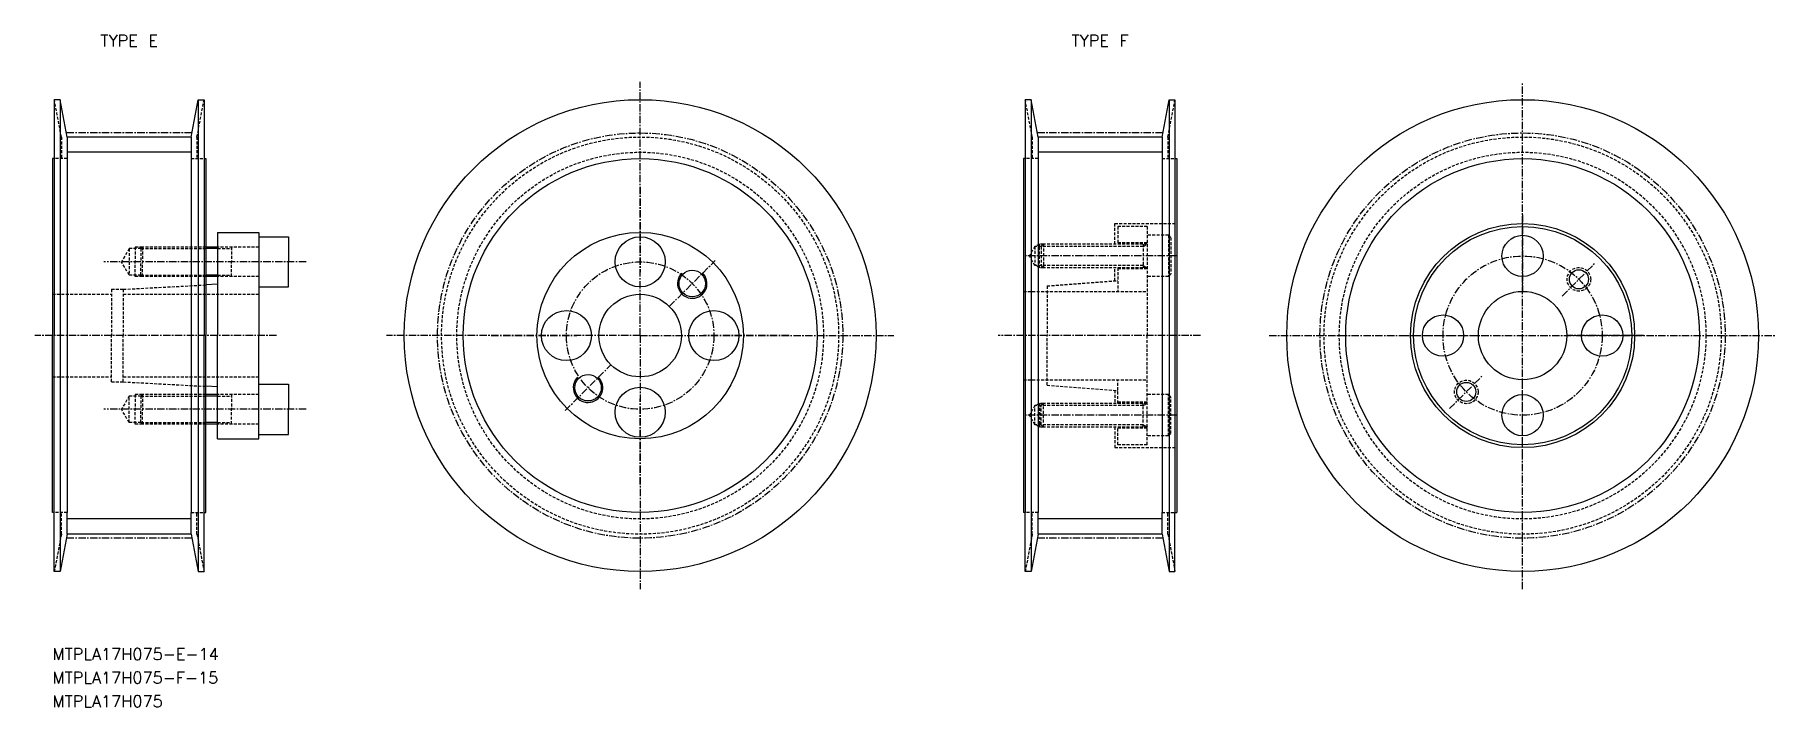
# Model space of a CAD drawing. Extents: x 321 to 616, y 1630 to 1744.
import ezdxf
from ezdxf.enums import TextEntityAlignment as Align

# ---------------------------------------------------------------- set-up
doc = ezdxf.new("R2010")
doc.units = 0
doc.linetypes.add('CENTER', pattern=[2, 1.25, -0.25, 0.25, -0.25])
doc.linetypes.add('DASHED', pattern=[0.75, 0.5, -0.25])
doc.layers.get('0').update_dxf_attribs({"linetype": 'CONTINUOUS'})
doc.layers.add('CENTER', color=1, linetype='CENTER')
doc.styles.add('MISUMI', font='txt.shx')

msp = doc.modelspace()

# ---------------------------------------------------------------- linework, layer by layer
for p, q in [((323.95, 1733.38), (323.95, 1723.38)), ((324.95, 1733.38), (323.95, 1733.38)), ((324.95, 1733.38), (324.95, 1653.38)), ((326.15, 1727.05), (324.95, 1733.38)), ((347.15, 1727.05), (348.35, 1733.38)), ((348.35, 1733.38), (348.35, 1653.38)), ((348.35, 1733.38), (349.35, 1733.38)), ((349.35, 1733.38), (349.35, 1723.38)), ((488.6, 1733.38), (488.6, 1723.38)), ((489.6, 1733.38), (488.6, 1733.38)), ((489.6, 1733.38), (489.6, 1653.38)), ((490.8, 1727.05), (489.6, 1733.38)), ((511.8, 1727.05), (513, 1733.38)), ((513, 1733.38), (513, 1653.38)), ((513, 1733.38), (514, 1733.38)), ((514, 1733.38), (514, 1723.38)), ((347.15, 1727.05), (326.15, 1727.05)), ((326.15, 1727.05), (326.15, 1723.38)), ((347.15, 1727.05), (347.15, 1723.38)), ((511.8, 1727.05), (490.8, 1727.05)), ((490.8, 1727.05), (490.8, 1723.38)), ((511.8, 1727.05), (511.8, 1723.38)), ((323.65, 1723.38), (323.65, 1693.38)), ((323.95, 1723.38), (323.65, 1723.38)), ((323.95, 1723.38), (323.95, 1693.38)), ((326.15, 1723.38), (326.15, 1663.38)), ((347.15, 1723.38), (347.15, 1663.38)), ((349.35, 1723.38), (349.65, 1723.38)), ((349.35, 1723.38), (349.35, 1693.38)), ((349.65, 1723.38), (349.65, 1708.38)), ((488.3, 1723.38), (488.3, 1663.38)), ((488.6, 1723.38), (488.3, 1723.38)), ((488.6, 1723.38), (488.6, 1663.38)), ((490.8, 1723.38), (490.8, 1663.38)), ((511.8, 1723.38), (511.8, 1663.38)), ((514, 1723.38), (514.3, 1723.38)), ((514, 1723.38), (514, 1663.38)), ((514.3, 1723.38), (514.3, 1663.38)), ((351.65, 1710.88), (358.65, 1710.88)), ((351.65, 1710.88), (351.65, 1708.38)), ((358.65, 1710.88), (358.65, 1710.13)), ((358.65, 1710.13), (358.65, 1701.63)), ((358.65, 1710.13), (363.65, 1710.13)), ((363.65, 1710.13), (363.65, 1705.88)), ((349.65, 1708.38), (349.65, 1703.38)), ((351.65, 1708.38), (349.65, 1708.38)), ((351.65, 1708.38), (351.65, 1703.38)), ((363.65, 1701.63), (363.65, 1705.88)), ((351.65, 1703.38), (349.65, 1703.38)), ((349.65, 1703.38), (349.65, 1701.97)), ((351.65, 1702.08), (349.65, 1701.97)), ((349.65, 1701.97), (349.65, 1693.38)), ((351.65, 1703.38), (351.65, 1702.08)), ((351.65, 1702.08), (351.65, 1693.38)), ((358.65, 1701.63), (358.65, 1693.38)), ((358.65, 1701.63), (363.65, 1701.63)), ((323.65, 1663.38), (323.65, 1693.38)), ((323.95, 1663.38), (323.95, 1693.38)), ((349.35, 1663.38), (349.35, 1693.38)), ((349.65, 1684.78), (349.65, 1693.38)), ((351.65, 1684.68), (351.65, 1693.38)), ((358.65, 1685.13), (358.65, 1693.38)), ((349.65, 1683.38), (349.65, 1684.78)), ((351.65, 1684.68), (349.65, 1684.78)), ((349.65, 1678.38), (349.65, 1683.38)), ((351.65, 1683.38), (349.65, 1683.38)), ((351.65, 1683.38), (351.65, 1684.68)), ((351.65, 1678.38), (351.65, 1683.38)), ((358.65, 1676.63), (358.65, 1685.13)), ((358.65, 1685.13), (363.65, 1685.13)), ((363.65, 1685.13), (363.65, 1680.88)), ((363.65, 1676.63), (363.65, 1680.88)), ((349.65, 1663.38), (349.65, 1678.38)), ((351.65, 1678.38), (349.65, 1678.38)), ((351.65, 1675.88), (351.65, 1678.38)), ((351.65, 1675.88), (358.65, 1675.88)), ((358.65, 1676.63), (363.65, 1676.63)), ((358.65, 1675.88), (358.65, 1676.63)), ((323.95, 1663.38), (323.65, 1663.38)), ((323.95, 1653.38), (323.95, 1663.38)), ((326.15, 1659.7), (326.15, 1663.38)), ((347.15, 1659.7), (347.15, 1663.38)), ((349.35, 1663.38), (349.65, 1663.38)), ((349.35, 1653.38), (349.35, 1663.38)), ((488.6, 1663.38), (488.3, 1663.38)), ((488.6, 1653.38), (488.6, 1663.38)), ((490.8, 1659.7), (490.8, 1663.38)), ((511.8, 1659.7), (511.8, 1663.38)), ((514, 1663.38), (514.3, 1663.38)), ((514, 1653.38), (514, 1663.38)), ((326.15, 1659.7), (324.95, 1653.38)), ((347.15, 1659.7), (326.15, 1659.7)), ((347.15, 1659.7), (348.35, 1653.38)), ((490.8, 1659.7), (489.6, 1653.38)), ((511.8, 1659.7), (490.8, 1659.7)), ((511.8, 1659.7), (513, 1653.38)), ((324.95, 1653.38), (323.95, 1653.38)), ((348.35, 1653.38), (349.35, 1653.38)), ((489.6, 1653.38), (488.6, 1653.38)), ((513, 1653.38), (514, 1653.38))]:
    msp.add_line(p, q)
at = {"color": 3, "linetype": 'DASHED'}
for p, q in [((325.15, 1727.05), (323.95, 1733.38)), ((348.15, 1727.05), (349.35, 1733.38)), ((489.8, 1727.05), (488.6, 1733.38)), ((512.8, 1727.05), (514, 1733.38)), ((325.15, 1727.05), (325.15, 1723.38)), ((348.15, 1727.05), (348.15, 1723.38)), ((489.8, 1727.05), (489.8, 1723.38)), ((512.8, 1727.05), (512.8, 1723.38)), ((326.15, 1723.38), (323.95, 1723.38)), ((347.15, 1723.38), (349.35, 1723.38)), ((490.8, 1723.38), (488.6, 1723.38)), ((511.8, 1723.38), (514, 1723.38)), ((503.8, 1712.38), (514.3, 1712.38)), ((503.8, 1708.88), (503.8, 1712.38)), ((509.3, 1711.88), (504.3, 1711.88)), ((504.3, 1711.88), (504.3, 1708.88)), ((509.3, 1711.88), (509.3, 1693.38)), ((512.9, 1710.38), (509.3, 1710.38)), ((512.9, 1710.38), (512.9, 1703.38)), ((512.9, 1710.38), (513.3, 1709.98)), ((513.3, 1709.98), (513.3, 1703.78)), ((336.65, 1708.13), (335.35, 1705.88)), ((336.65, 1708.13), (336.65, 1703.63)), ((338.65, 1708.13), (336.65, 1708.13)), ((337.65, 1708.38), (337.65, 1705.88)), ((338.9, 1708.38), (337.65, 1708.38)), ((338.9, 1708.38), (338.65, 1708.13)), ((338.65, 1708.13), (349.65, 1708.13)), ((338.65, 1708.13), (338.65, 1705.88)), ((349.65, 1708.38), (338.9, 1708.38)), ((338.9, 1708.38), (338.9, 1705.88)), ((358.65, 1708.38), (351.65, 1708.38)), ((351.65, 1708.13), (353.98, 1708.13)), ((353.98, 1708.38), (353.98, 1705.88)), ((490.24, 1708.5), (489.3, 1706.88)), ((490.24, 1705.25), (489.3, 1706.88)), ((490.24, 1708.5), (490.24, 1705.25)), ((491.3, 1708.5), (490.24, 1708.5)), ((491.03, 1708.88), (490.37, 1708.5)), ((491.03, 1704.88), (491.03, 1708.88)), ((491.68, 1708.88), (491.03, 1708.88)), ((491.3, 1708.5), (491.68, 1708.88)), ((508.6, 1708.5), (491.3, 1708.5)), ((491.3, 1708.5), (491.3, 1705.25)), ((509.3, 1708.88), (491.68, 1708.88)), ((491.68, 1708.88), (491.68, 1704.88)), ((509.3, 1709.08), (504.3, 1709.08)), ((508.6, 1708.88), (508.6, 1704.88)), ((508.6, 1708.5), (509.26, 1708.88)), ((336.65, 1703.63), (335.35, 1705.88)), ((337.65, 1703.38), (337.65, 1705.88)), ((338.65, 1703.63), (338.65, 1705.88)), ((338.9, 1703.38), (338.9, 1705.88)), ((353.98, 1703.38), (353.98, 1705.88)), ((491.3, 1705.25), (490.24, 1705.25)), ((491.03, 1704.88), (490.37, 1705.25)), ((491.68, 1704.88), (491.03, 1704.88)), ((508.6, 1705.25), (491.3, 1705.25)), ((491.68, 1704.88), (491.3, 1705.25)), ((509.3, 1704.88), (491.68, 1704.88)), ((503.8, 1702.66), (503.8, 1704.88)), ((504.3, 1704.88), (504.3, 1700.88)), ((509.3, 1704.68), (504.3, 1704.68)), ((508.6, 1705.25), (509.26, 1704.88)), ((333.65, 1701.23), (333.65, 1693.38)), ((333.65, 1701.23), (335.65, 1701.23)), ((335.65, 1701.23), (349.65, 1701.97)), ((335.65, 1701.23), (335.65, 1693.38)), ((338.65, 1703.63), (336.65, 1703.63)), ((338.9, 1703.38), (337.65, 1703.38)), ((338.65, 1703.63), (349.65, 1703.63)), ((338.9, 1703.38), (338.65, 1703.63)), ((349.65, 1703.38), (338.9, 1703.38)), ((351.65, 1703.63), (353.98, 1703.63)), ((358.65, 1703.38), (351.65, 1703.38)), ((492.3, 1701.79), (504.3, 1702.7)), ((492.3, 1701.79), (492.3, 1693.38)), ((512.9, 1703.38), (509.3, 1703.38)), ((512.9, 1703.38), (513.3, 1703.78)), ((323.65, 1700.38), (333.65, 1700.38)), ((335.65, 1700.38), (358.65, 1700.38)), ((488.3, 1700.88), (509.3, 1700.88)), ((333.65, 1685.53), (333.65, 1693.38)), ((335.65, 1685.53), (335.65, 1693.38)), ((492.3, 1684.96), (492.3, 1693.38)), ((509.3, 1674.88), (509.3, 1693.38)), ((323.65, 1686.38), (333.65, 1686.38)), ((335.65, 1686.38), (358.65, 1686.38)), ((333.65, 1685.53), (335.65, 1685.53)), ((335.65, 1685.53), (349.65, 1684.78)), ((337.65, 1683.38), (337.65, 1680.88)), ((338.9, 1683.38), (337.65, 1683.38)), ((338.9, 1683.38), (338.65, 1683.13)), ((349.65, 1683.38), (338.9, 1683.38)), ((338.9, 1683.38), (338.9, 1680.88)), ((358.65, 1683.38), (351.65, 1683.38)), ((353.98, 1683.38), (353.98, 1680.88)), ((488.3, 1685.88), (509.3, 1685.88)), ((492.3, 1684.96), (504.3, 1684.05)), ((503.8, 1684.09), (503.8, 1681.88)), ((504.3, 1681.88), (504.3, 1685.88)), ((512.9, 1683.38), (509.3, 1683.38)), ((512.9, 1676.38), (512.9, 1683.38)), ((512.9, 1683.38), (513.3, 1682.98)), ((336.65, 1683.13), (335.35, 1680.88)), ((336.65, 1678.63), (335.35, 1680.88)), ((336.65, 1678.63), (336.65, 1683.13)), ((338.65, 1683.13), (336.65, 1683.13)), ((337.65, 1678.38), (337.65, 1680.88)), ((338.65, 1683.13), (349.65, 1683.13)), ((338.65, 1683.13), (338.65, 1680.88)), ((338.65, 1678.63), (338.65, 1680.88)), ((338.9, 1678.38), (338.9, 1680.88)), ((351.65, 1683.13), (353.98, 1683.13)), ((353.98, 1678.38), (353.98, 1680.88)), ((490.24, 1681.5), (489.3, 1679.88)), ((490.24, 1678.25), (490.24, 1681.5)), ((491.3, 1681.5), (490.24, 1681.5)), ((491.03, 1681.88), (490.37, 1681.5)), ((491.03, 1681.88), (491.03, 1677.88)), ((491.68, 1681.88), (491.03, 1681.88)), ((491.68, 1681.88), (491.3, 1681.5)), ((508.6, 1681.5), (491.3, 1681.5)), ((491.3, 1678.25), (491.3, 1681.5)), ((509.3, 1681.88), (491.68, 1681.88)), ((491.68, 1677.88), (491.68, 1681.88)), ((509.3, 1682.08), (504.3, 1682.08)), ((508.6, 1677.88), (508.6, 1681.88)), ((508.6, 1681.5), (509.26, 1681.88)), ((513.3, 1676.78), (513.3, 1682.98)), ((338.65, 1678.63), (336.65, 1678.63)), ((338.9, 1678.38), (337.65, 1678.38)), ((338.65, 1678.63), (349.65, 1678.63)), ((338.9, 1678.38), (338.65, 1678.63)), ((349.65, 1678.38), (338.9, 1678.38)), ((351.65, 1678.63), (353.98, 1678.63)), ((358.65, 1678.38), (351.65, 1678.38)), ((490.24, 1678.25), (489.3, 1679.88)), ((491.3, 1678.25), (490.24, 1678.25)), ((491.03, 1677.88), (490.37, 1678.25)), ((491.68, 1677.88), (491.03, 1677.88)), ((508.6, 1678.25), (491.3, 1678.25)), ((491.3, 1678.25), (491.68, 1677.88)), ((509.3, 1677.88), (491.68, 1677.88)), ((503.8, 1677.88), (503.8, 1674.38)), ((504.3, 1674.88), (504.3, 1677.88)), ((509.3, 1677.68), (504.3, 1677.68)), ((508.6, 1678.25), (509.26, 1677.88)), ((503.8, 1674.38), (514.3, 1674.38)), ((509.3, 1674.88), (504.3, 1674.88)), ((512.9, 1676.38), (509.3, 1676.38)), ((512.9, 1676.38), (513.3, 1676.78)), ((326.15, 1663.38), (323.95, 1663.38)), ((325.15, 1659.7), (325.15, 1663.38)), ((347.15, 1663.38), (349.35, 1663.38)), ((348.15, 1659.7), (348.15, 1663.38)), ((490.8, 1663.38), (488.6, 1663.38)), ((489.8, 1659.7), (489.8, 1663.38)), ((511.8, 1663.38), (514, 1663.38)), ((512.8, 1659.7), (512.8, 1663.38)), ((325.15, 1659.7), (323.95, 1653.38)), ((348.15, 1659.7), (349.35, 1653.38)), ((489.8, 1659.7), (488.6, 1653.38)), ((512.8, 1659.7), (514, 1653.38))]:
    msp.add_line(p, q, dxfattribs=at)
at = {"color": 3, "linetype": 'CONTINUOUS'}
for p, q in [((347.15, 1724.46), (326.15, 1724.46)), ((511.8, 1724.46), (490.8, 1724.46)), ((347.15, 1662.29), (326.15, 1662.29)), ((511.8, 1662.29), (490.8, 1662.29))]:
    msp.add_line(p, q, dxfattribs=at)
at = {"color": 3}
for p, q in [((351.65, 1708.13), (349.65, 1708.13)), ((351.65, 1703.63), (349.65, 1703.63)), ((351.65, 1683.13), (349.65, 1683.13)), ((351.65, 1678.63), (349.65, 1678.63))]:
    msp.add_line(p, q, dxfattribs=at)
for centre, radius in [((423.3, 1693.38), 40), ((572.95, 1693.38), 40), ((423.3, 1693.38), 30), ((572.95, 1693.38), 30), ((423.3, 1693.38), 17.5), ((423.3, 1705.88), 4.25), ((432.14, 1702.21), 2.25), ((423.3, 1693.38), 7), ((410.8, 1693.38), 4.25), ((435.8, 1693.38), 4.25), ((414.46, 1684.54), 2.25), ((423.3, 1680.38), 4.25)]:
    msp.add_circle(centre, radius)
at = {"color": 3, "linetype": 'DASHED'}
for centre, radius in [((423.3, 1693.38), 33.67), ((572.95, 1693.38), 33.67), ((423.3, 1693.38), 31.09), ((572.95, 1693.38), 31.09), ((582.5, 1702.92), 2), ((563.4, 1683.83), 2)]:
    msp.add_circle(centre, radius, dxfattribs=at)
at = {"color": 7, "linetype": 'CONTINUOUS'}
for centre, radius in [((572.95, 1693.38), 19), ((572.95, 1693.38), 18.5), ((572.95, 1706.88), 3.5), ((582.5, 1702.92), 1.62), ((572.95, 1693.38), 7.5), ((559.45, 1693.38), 3.5), ((586.45, 1693.38), 3.5), ((563.4, 1683.83), 1.62), ((572.95, 1679.88), 3.5)]:
    msp.add_circle(centre, radius, dxfattribs=at)
at = {"color": 3}
for centre in [(432.14, 1702.21), (414.46, 1684.54)]:
    msp.add_arc(centre, 2.5, 135, 47, dxfattribs=at)
at = {"layer": 'CENTER', "color": 1, "linetype": 'CENTER'}
for p, q in [((423.3, 1693.38), (423.3, 1736.38)), ((572.95, 1650.38), (572.95, 1736.38)), ((347.28, 1727.74), (326.02, 1727.74)), ((511.93, 1727.74), (490.67, 1727.74)), ((423.3, 1718.63), (423.3, 1704.13)), ((572.95, 1713.88), (572.95, 1700.88)), ((514.3, 1706.88), (488.3, 1706.88)), ((366.65, 1705.88), (332.35, 1705.88)), ((428.25, 1698.33), (436.03, 1706.1)), ((579.67, 1700.09), (585.32, 1705.75)), ((361.65, 1693.38), (320.65, 1693.38)), ((423.3, 1693.38), (380.3, 1693.38)), ((398.05, 1693.38), (412.55, 1693.38)), ((423.3, 1693.38), (423.3, 1650.38)), ((423.3, 1693.38), (466.3, 1693.38)), ((448.55, 1693.38), (434.05, 1693.38)), ((518.35, 1693.38), (484.03, 1693.38)), ((529.95, 1693.38), (615.95, 1693.38)), ((552.45, 1693.38), (565.45, 1693.38)), ((593.45, 1693.38), (580.45, 1693.38)), ((410.57, 1680.65), (418.35, 1688.43)), ((560.58, 1681), (566.23, 1686.66)), ((572.95, 1672.88), (572.95, 1685.88)), ((366.65, 1680.88), (332.35, 1680.88)), ((423.3, 1668.13), (423.3, 1682.63)), ((514.3, 1679.88), (488.3, 1679.88)), ((347.28, 1659.02), (326.02, 1659.02)), ((511.93, 1659.02), (490.67, 1659.02))]:
    msp.add_line(p, q, dxfattribs=at)
for centre, radius in [((423.3, 1693.38), 34.36), ((572.95, 1693.38), 34.36), ((572.95, 1693.38), 13.5), ((423.3, 1693.38), 12.5)]:
    msp.add_circle(centre, radius, dxfattribs=at)

# ---------------------------------------------------------------- texts
at = {"color": 7, "linetype": 'CONTINUOUS', "style": 'MISUMI'}
for s, p in [('TYPE E', (336.65, 1743.38)), ('TYPE F', (501.3, 1743.38))]:
    msp.add_text(s, height=2, dxfattribs=at).set_placement(p, align=Align.MIDDLE_CENTER)
for s, p in [('MTPLA17H075-E-14', (323.65, 1638.38)), ('MTPLA17H075-F-15', (323.65, 1634.38)), ('MTPLA17H075', (323.65, 1630.38))]:
    msp.add_text(s, height=2, dxfattribs=at).set_placement(p)

doc.saveas('drawing.dxf')
